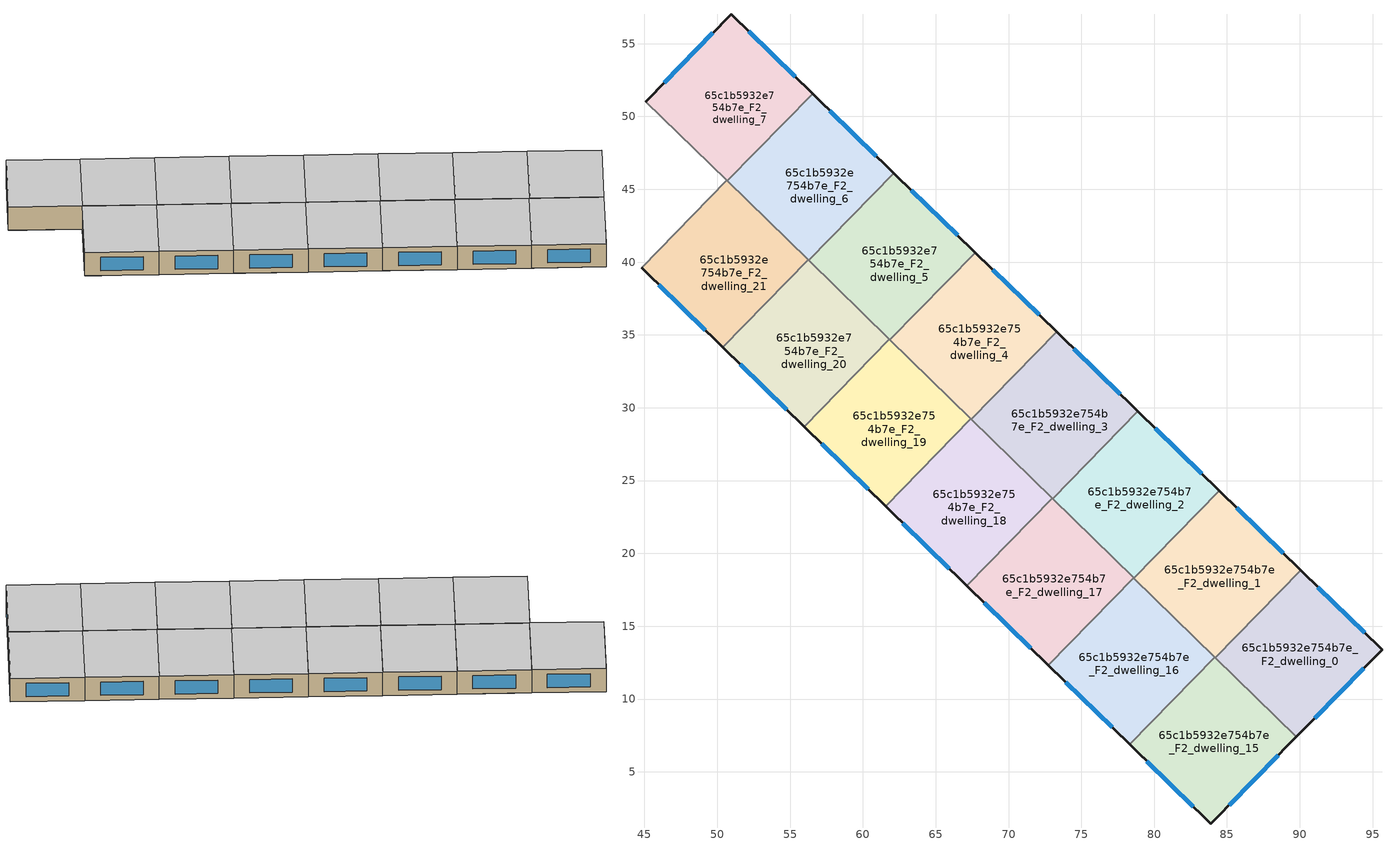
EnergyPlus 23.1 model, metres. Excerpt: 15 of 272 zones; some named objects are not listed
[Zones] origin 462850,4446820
65c1b5932e754b7e_F2_dwelling_0
 floor to 65c1b5932e754b7e_F1_dwelling_1 (EU_floor_Construction): 95.65,13.39 89.78,7.42 84.37,12.7 90.22,18.68 z6
 floor to 65c1b5932e754b7e_F1_dwelling_3 (EU_floor_Construction): 90.22,18.68 84.36,12.69 84.19,12.85 90.05,18.85 z6
 floor adiabatic (EU_floor_Construction): 84.37,12.7 89.78,7.42 89.76,7.41 84.19,12.85 84.36,12.69 z6
 wall outside (EU_wall_Construction): 89.76,7.41 95.65,13.39 90.05,18.85 z6:9
 wall to 65c1b5932e754b7e_F2_dwelling_1 (EU_wall_Construction): 90.05,18.85 84.19,12.85 z6:9
 wall to 65c1b5932e754b7e_F2_dwelling_15 (EU_wall_Construction): 84.19,12.85 89.76,7.41 z6:9
 window (EU_Window_Construction): 91.02,8.69 94.39,12.11 / 94.45,14.56 91.25,17.68 z6.64:8.36
 ceiling to 65c1b5932e754b7e_F3_dwelling_0 (EU_floor_Construction): 89.76,7.41 95.65,13.39 90.05,18.85 84.19,12.85 z9
65c1b5932e754b7e_F2_dwelling_1
 floor to 65c1b5932e754b7e_F1_dwelling_3 (EU_floor_Construction): 90.05,18.85 84.19,12.85 78.96,17.96 84.81,23.96 z6
 floor to 65c1b5932e754b7e_F1_dwelling_5 (EU_floor_Construction): 84.81,23.96 78.96,17.96 78.61,18.3 84.47,24.3 z6
 wall outside (EU_wall_Construction): 90.05,18.85 84.47,24.3 z6:9
 wall to 65c1b5932e754b7e_F2_dwelling_2 (EU_wall_Construction): 84.47,24.3 78.61,18.3 z6:9
 wall to 65c1b5932e754b7e_F2_dwelling_16 (EU_wall_Construction): 78.61,18.3 84.17,12.87 z6:9
 wall to 65c1b5932e754b7e_F2_dwelling_15 (EU_wall_Construction): 84.17,12.87 84.19,12.85 z6:9
 window (EU_Window_Construction): 88.86,20.02 85.66,23.13 z6.64:8.36
 ceiling to 65c1b5932e754b7e_F3_dwelling_1 (EU_floor_Construction): 84.19,12.85 90.05,18.85 84.47,24.3 78.61,18.3 z9
65c1b5932e754b7e_F2_dwelling_15
 floor to 65c1b5932e754b7e_F1_dwelling_0 (EU_floor_Construction): 89.76,7.41 83.89,1.43 78.5,6.69 84.36,12.69 z6
 floor to 65c1b5932e754b7e_F1_dwelling_2 (EU_floor_Construction): 84.36,12.69 78.5,6.69 78.31,6.88 84.17,12.87 z6
 wall outside (EU_wall_Construction): 78.31,6.88 83.89,1.43 89.76,7.41 z6:9
 wall to 65c1b5932e754b7e_F2_dwelling_16 (EU_wall_Construction): 84.17,12.87 78.31,6.88 z6:9
 window (EU_Window_Construction): 85.15,2.71 88.51,6.13 / 79.51,5.71 82.69,2.6 z6.64:8.36
 ceiling to 65c1b5932e754b7e_F3_dwelling_15 (EU_floor_Construction): 83.89,1.43 89.76,7.41 84.17,12.87 78.31,6.88 z9
65c1b5932e754b7e_F2_dwelling_16
 floor to 65c1b5932e754b7e_F1_dwelling_2 (EU_floor_Construction): 84.17,12.87 78.31,6.88 73.1,11.97 78.96,17.96 z6
 floor to 65c1b5932e754b7e_F1_dwelling_4 (EU_floor_Construction): 78.96,17.96 73.1,11.97 72.73,12.33 78.58,18.33 z6
 wall outside (EU_wall_Construction): 72.73,12.33 78.31,6.88 z6:9
 wall to 65c1b5932e754b7e_F2_dwelling_17 (EU_wall_Construction): 78.58,18.33 72.73,12.33 z6:9
 wall to 65c1b5932e754b7e_F2_dwelling_2 (EU_wall_Construction): 78.61,18.3 78.58,18.33 z6:9
 window (EU_Window_Construction): 73.92,11.16 77.12,8.05 z6.64:8.36
 ceiling to 65c1b5932e754b7e_F3_dwelling_16 (EU_floor_Construction): 78.31,6.88 84.17,12.87 78.58,18.33 72.73,12.33 z9
65c1b5932e754b7e_F2_dwelling_17
 floor to 65c1b5932e754b7e_F1_dwelling_4 (EU_floor_Construction): 78.58,18.33 72.73,12.33 67.7,17.25 73.55,23.24 z6
 floor to 65c1b5932e754b7e_F1_dwelling_6 (EU_floor_Construction): 73.55,23.24 67.7,17.25 67.14,17.79 73,23.78 z6
 wall outside (EU_wall_Construction): 67.14,17.79 72.73,12.33 z6:9
 wall to 65c1b5932e754b7e_F2_dwelling_18 (EU_wall_Construction): 73,23.78 67.14,17.79 z6:9
 wall to 65c1b5932e754b7e_F2_dwelling_2 (EU_wall_Construction): 78.58,18.33 73.03,23.76 z6:9
 wall to 65c1b5932e754b7e_F2_dwelling_3 (EU_wall_Construction): 73.03,23.76 73,23.78 z6:9
 window (EU_Window_Construction): 68.34,16.62 71.53,13.5 z6.64:8.36
 ceiling to 65c1b5932e754b7e_F3_dwelling_17 (EU_floor_Construction): 72.73,12.33 78.58,18.33 73,23.78 67.14,17.79 z9
65c1b5932e754b7e_F2_dwelling_18
 floor to 65c1b5932e754b7e_F1_dwelling_6 (EU_floor_Construction): 73,23.78 67.14,17.79 62.29,22.52 68.15,28.52 z6
 floor to 65c1b5932e754b7e_F1_dwelling_8 (EU_floor_Construction): 68.15,28.52 62.29,22.52 61.56,23.24 67.41,29.24 z6
 wall outside (EU_wall_Construction): 61.56,23.24 67.14,17.79 z6:9
 wall to 65c1b5932e754b7e_F2_dwelling_19 (EU_wall_Construction): 67.41,29.24 61.56,23.24 z6:9
 wall to 65c1b5932e754b7e_F2_dwelling_3 (EU_wall_Construction): 73,23.78 67.44,29.21 z6:9
 wall to 65c1b5932e754b7e_F2_dwelling_4 (EU_wall_Construction): 67.44,29.21 67.41,29.24 z6:9
 window (EU_Window_Construction): 62.75,22.07 65.94,18.96 z6.64:8.36
 ceiling to 65c1b5932e754b7e_F3_dwelling_18 (EU_floor_Construction): 67.14,17.79 73,23.78 67.41,29.24 61.56,23.24 z9
65c1b5932e754b7e_F2_dwelling_19
 floor to 65c1b5932e754b7e_F1_dwelling_8 (EU_floor_Construction): 67.41,29.24 61.56,23.24 56.89,27.8 62.74,33.8 z6
 floor to 65c1b5932e754b7e_F1_dwelling_10 (EU_floor_Construction): 62.74,33.8 56.89,27.8 55.97,28.7 61.83,34.69 z6
 wall outside (EU_wall_Construction): 55.97,28.7 61.56,23.24 z6:9
 wall to 65c1b5932e754b7e_F2_dwelling_20 (EU_wall_Construction): 61.83,34.69 55.97,28.7 z6:9
 wall to 65c1b5932e754b7e_F2_dwelling_4 (EU_wall_Construction): 67.41,29.24 61.86,34.66 z6:9
 wall to 65c1b5932e754b7e_F2_dwelling_5 (EU_wall_Construction): 61.86,34.66 61.83,34.69 z6:9
 window (EU_Window_Construction): 57.17,27.53 60.36,24.41 z6.64:8.36
 ceiling to 65c1b5932e754b7e_F3_dwelling_19 (EU_floor_Construction): 61.56,23.24 67.41,29.24 61.83,34.69 55.97,28.7 z9
65c1b5932e754b7e_F2_dwelling_2
 floor to 65c1b5932e754b7e_F1_dwelling_5 (EU_floor_Construction): 84.47,24.3 78.61,18.3 73.55,23.24 79.41,29.24 z6
 floor to 65c1b5932e754b7e_F1_dwelling_7 (EU_floor_Construction): 79.41,29.24 73.55,23.24 73.03,23.76 78.88,29.75 z6
 wall outside (EU_wall_Construction): 84.47,24.3 78.88,29.75 z6:9
 wall to 65c1b5932e754b7e_F2_dwelling_3 (EU_wall_Construction): 78.88,29.75 73.03,23.75 z6:9
 window (EU_Window_Construction): 83.27,25.47 80.08,28.59 z6.64:8.36
 ceiling to 65c1b5932e754b7e_F3_dwelling_2 (EU_floor_Construction): 78.61,18.3 84.47,24.3 78.88,29.75 73.03,23.75 z9
65c1b5932e754b7e_F2_dwelling_20
 floor to 65c1b5932e754b7e_F1_dwelling_10 (EU_floor_Construction): 61.83,34.69 55.97,28.7 51.48,33.08 57.34,39.08 z6
 floor to 65c1b5932e754b7e_F1_dwelling_12 (EU_floor_Construction): 57.34,39.08 51.48,33.08 50.38,34.15 56.24,40.15 z6
 wall outside (EU_wall_Construction): 50.38,34.15 55.97,28.7 z6:9
 wall to 65c1b5932e754b7e_F2_dwelling_21 (EU_wall_Construction): 56.24,40.15 50.38,34.15 z6:9
 wall to 65c1b5932e754b7e_F2_dwelling_5 (EU_wall_Construction): 61.83,34.69 56.27,40.12 z6:9
 wall to 65c1b5932e754b7e_F2_dwelling_6 (EU_wall_Construction): 56.27,40.12 56.24,40.15 z6:9
 window (EU_Window_Construction): 51.58,32.98 54.77,29.87 z6.64:8.36
 ceiling to 65c1b5932e754b7e_F3_dwelling_20 (EU_floor_Construction): 55.97,28.7 61.83,34.69 56.24,40.15 50.38,34.15 z9
65c1b5932e754b7e_F2_dwelling_21
 floor to 65c1b5932e754b7e_F1_dwelling_14 (EU_floor_Construction): 51.93,44.36 46.08,38.36 44.8,39.61 50.65,45.6 z6
 floor adiabatic (EU_floor_Construction): 56.24,40.15 50.38,34.15 44.8,39.61 46.08,38.36 51.93,44.36 z6
 wall outside (EU_wall_Construction): 44.8,39.61 50.38,34.15 z6:9
 wall to 65c1b5932e754b7e_F2_dwelling_22 (EU_wall_Construction): 50.66,45.6 44.8,39.61 z6:9
 wall to 65c1b5932e754b7e_F2_dwelling_6 (EU_wall_Construction): 56.24,40.15 50.69,45.57 z6:9
 wall to 65c1b5932e754b7e_F2_dwelling_7 (EU_wall_Construction): 50.69,45.57 50.66,45.6 z6:9
 window (EU_Window_Construction): 46,38.44 49.19,35.32 z6.64:8.36
 ceiling to 65c1b5932e754b7e_F3_dwelling_21 (EU_floor_Construction): 50.38,34.15 56.24,40.15 50.66,45.6 44.8,39.61 z9
65c1b5932e754b7e_F2_dwelling_3
 floor to 65c1b5932e754b7e_F1_dwelling_7 (EU_floor_Construction): 78.88,29.75 73.03,23.76 68.15,28.52 74.01,34.52 z6
 floor to 65c1b5932e754b7e_F1_dwelling_9 (EU_floor_Construction): 74.01,34.52 68.15,28.52 67.44,29.21 73.3,35.21 z6
 wall outside (EU_wall_Construction): 78.88,29.75 73.3,35.21 z6:9
 wall to 65c1b5932e754b7e_F2_dwelling_4 (EU_wall_Construction): 73.3,35.21 67.44,29.21 z6:9
 window (EU_Window_Construction): 77.69,30.92 74.5,34.04 z6.64:8.36
 ceiling to 65c1b5932e754b7e_F3_dwelling_3 (EU_floor_Construction): 73.03,23.75 78.88,29.75 73.3,35.21 67.44,29.21 z9
65c1b5932e754b7e_F2_dwelling_4
 floor to 65c1b5932e754b7e_F1_dwelling_9 (EU_floor_Construction): 73.3,35.21 67.44,29.21 62.74,33.8 68.6,39.8 z6
 floor to 65c1b5932e754b7e_F1_dwelling_11 (EU_floor_Construction): 68.6,39.8 62.74,33.8 61.86,34.66 67.72,40.66 z6
 wall outside (EU_wall_Construction): 73.3,35.21 67.72,40.66 z6:9
 wall to 65c1b5932e754b7e_F2_dwelling_5 (EU_wall_Construction): 67.72,40.66 61.86,34.66 z6:9
 window (EU_Window_Construction): 72.1,36.37 68.91,39.49 z6.64:8.36
 ceiling to 65c1b5932e754b7e_F3_dwelling_4 (EU_floor_Construction): 67.44,29.21 73.3,35.21 67.72,40.66 61.86,34.66 z9
65c1b5932e754b7e_F2_dwelling_5
 floor to 65c1b5932e754b7e_F1_dwelling_13 (EU_floor_Construction): 63.19,45.07 57.34,39.08 56.27,40.12 62.13,46.11 z6
 floor adiabatic (EU_floor_Construction): 67.72,40.66 61.86,34.66 57.34,39.08 63.19,45.07 z6
 wall outside (EU_wall_Construction): 67.72,40.66 62.13,46.11 z6:9
 wall to 65c1b5932e754b7e_F2_dwelling_6 (EU_wall_Construction): 62.13,46.11 56.27,40.12 z6:9
 window (EU_Window_Construction): 66.52,41.83 63.33,44.95 z6.64:8.36
 ceiling to 65c1b5932e754b7e_F3_dwelling_5 (EU_floor_Construction): 61.86,34.66 67.72,40.66 62.13,46.11 56.27,40.12 z9
65c1b5932e754b7e_F2_dwelling_6
 floor to 65c1b5932e754b7e_F1_dwelling_13 (EU_floor_Construction): 62.13,46.11 56.27,40.12 51.93,44.36 57.79,50.35 z6
 floor to 65c1b5932e754b7e_F1_dwelling_15 (EU_floor_Construction): 57.79,50.35 51.93,44.36 50.69,45.57 56.54,51.57 z6
 wall outside (EU_wall_Construction): 62.13,46.11 56.54,51.57 z6:9
 wall to 65c1b5932e754b7e_F2_dwelling_7 (EU_wall_Construction): 56.54,51.57 50.69,45.57 z6:9
 window (EU_Window_Construction): 60.93,47.28 57.74,50.4 z6.64:8.36
 ceiling to 65c1b5932e754b7e_F3_dwelling_6 (EU_floor_Construction): 56.27,40.12 62.13,46.11 56.54,51.57 50.69,45.57 z9
65c1b5932e754b7e_F2_dwelling_7
 floor to 65c1b5932e754b7e_F1_dwelling_15 (EU_floor_Construction): 56.54,51.57 50.69,45.57 46.53,49.64 52.38,55.63 z6
 floor to 65c1b5932e754b7e_F1_dwelling_17 (EU_floor_Construction): 52.38,55.63 46.53,49.64 45.1,51.03 50.96,57.02 z6
 wall outside (EU_wall_Construction): 56.54,51.57 50.96,57.02 45.1,51.03 z6:9
 wall to 65c1b5932e754b7e_F2_dwelling_22 (EU_wall_Construction): 45.1,51.03 50.66,45.6 z6:9
 window (EU_Window_Construction): 49.7,55.74 46.36,52.31 / 55.35,52.74 52.16,55.85 z6.64:8.36
 ceiling to 65c1b5932e754b7e_F3_dwelling_7 (EU_floor_Construction): 50.69,45.57 56.54,51.57 50.96,57.02 45.1,51.03 z9
[Building]
EU S2 Campaign: North Axis=0; Terrain=City; Solar Distribution=FullExterior
[Site:Location]
Yerevan-Zvartnots.Intl.AP: Latitude=40.15; Longitude=44.383; Time Zone=4; Elevation=854
[SizingPeriod:WeatherFileDays]
AnnualSizingPeriod: Begin Month=1; Begin Day of Month=1; End Month=12; End Day of Month=31; Day of Week for Start Day=Monday; Use Weather File Daylight Saving Period=No; Use Weather File Rain and Snow Indicators=No
[MATERIAL]
EU_InternalMass_Material: Roughness=MediumRough; Thickness=0.1; Conductivity=1; Density=1800; Specific Heat=900; Thermal Absorptance=0.9; Solar Absorptance=0.7; Visible Absorptance=0.7
[MATERIAL:NOMASS] Roughness=MediumRough; Thermal Absorptance=0.9; Solar Absorptance=0.7; Visible Absorptance=0.7
Name | Thermal Resistance
EU_wall_NoMass | 1.05043
EU_floor_NoMass | 0.478065
[WINDOWMATERIAL:SIMPLEGLAZINGSYSTEM]
EU_Window_SimpleGlazing: UFactor=2.5566; Solar Heat Gain Coefficient=0.75; Visible Transmittance=0.75
[CONSTRUCTION]
EU_wall_Construction: EU_wall_NoMass
EU_floor_Construction: EU_floor_NoMass
EU_Window_Construction: EU_Window_SimpleGlazing
EU_InternalMass_Construction: EU_InternalMass_Material
[ZONE] Type=1; Multiplier=1; Ceiling Height=autocalculate; Floor Area=autocalculate; Part of Total Floor Area=Yes
Name | Volume
65c1b5932e754b7e_F2_dwelling_0 | 196.303
65c1b5932e754b7e_F2_dwelling_1 | 196.307
65c1b5932e754b7e_F2_dwelling_15 | 196.293
65c1b5932e754b7e_F2_dwelling_16; 65c1b5932e754b7e_F2_dwelling_17; 65c1b5932e754b7e_F2_dwelling_18 | 196.297
65c1b5932e754b7e_F2_dwelling_19 | 196.315
65c1b5932e754b7e_F2_dwelling_2 | 196.308
65c1b5932e754b7e_F2_dwelling_20 | 196.314
65c1b5932e754b7e_F2_dwelling_21; 65c1b5932e754b7e_F2_dwelling_7 | 196.296
65c1b5932e754b7e_F2_dwelling_3 | 196.31
65c1b5932e754b7e_F2_dwelling_4 | 196.311
65c1b5932e754b7e_F2_dwelling_5 | 196.329
65c1b5932e754b7e_F2_dwelling_6 | 196.313
[INTERNALMASS] Construction=EU_InternalMass_Construction
Name | Zone or ZoneList | Surface Area
65c1b5932e754b7e_F2_dwelling_0_EU_InternalMass | 65c1b5932e754b7e_F2_dwelling_0 | 65.4342
65c1b5932e754b7e_F2_dwelling_1_EU_InternalMass | 65c1b5932e754b7e_F2_dwelling_1 | 65.4358
65c1b5932e754b7e_F2_dwelling_2_EU_InternalMass | 65c1b5932e754b7e_F2_dwelling_2 | 65.4361
65c1b5932e754b7e_F2_dwelling_3_EU_InternalMass | 65c1b5932e754b7e_F2_dwelling_3 | 65.4366
65c1b5932e754b7e_F2_dwelling_4_EU_InternalMass | 65c1b5932e754b7e_F2_dwelling_4 | 65.4369
65c1b5932e754b7e_F2_dwelling_5_EU_InternalMass | 65c1b5932e754b7e_F2_dwelling_5 | 65.443
65c1b5932e754b7e_F2_dwelling_6_EU_InternalMass | 65c1b5932e754b7e_F2_dwelling_6 | 65.4376
65c1b5932e754b7e_F2_dwelling_7_EU_InternalMass | 65c1b5932e754b7e_F2_dwelling_7 | 65.432
65c1b5932e754b7e_F2_dwelling_15_EU_InternalMass | 65c1b5932e754b7e_F2_dwelling_15 | 65.431
65c1b5932e754b7e_F2_dwelling_16_EU_InternalMass | 65c1b5932e754b7e_F2_dwelling_16 | 65.4325
65c1b5932e754b7e_F2_dwelling_17_EU_InternalMass | 65c1b5932e754b7e_F2_dwelling_17 | 65.4324
65c1b5932e754b7e_F2_dwelling_18_EU_InternalMass | 65c1b5932e754b7e_F2_dwelling_18 | 65.4321
65c1b5932e754b7e_F2_dwelling_19_EU_InternalMass | 65c1b5932e754b7e_F2_dwelling_19 | 65.4381
65c1b5932e754b7e_F2_dwelling_20_EU_InternalMass | 65c1b5932e754b7e_F2_dwelling_20 | 65.4381
65c1b5932e754b7e_F2_dwelling_21_EU_InternalMass | 65c1b5932e754b7e_F2_dwelling_21 | 65.4321
[OTHEREQUIPMENT] Fuel Type=Electricity; Design Level Calculation Method=Watts/Area; Power per Zone Floor Area=1; Fraction Latent=0; Fraction Radiant=0; Fraction Lost=0; Carbon Dioxide Generation Rate=0; EndUse Subcategory=EU_Step8_InternalGains
Name | Zone or ZoneList or Space or SpaceList | Schedule
EU_Step8_InternalGain_65c1b5932e754b7e_F2_dwelling_0_f000 | 65c1b5932e754b7e_F2_dwelling_0 | EU_Step8_GainSchedule_65c1b5932e754b7e_F2_dwelling_0_f000
EU_Step8_InternalGain_65c1b5932e754b7e_F2_dwelling_1_f000 | 65c1b5932e754b7e_F2_dwelling_1 | EU_Step8_GainSchedule_65c1b5932e754b7e_F2_dwelling_1_f000
EU_Step8_InternalGain_65c1b5932e754b7e_F2_dwelling_2_f000 | 65c1b5932e754b7e_F2_dwelling_2 | EU_Step8_GainSchedule_65c1b5932e754b7e_F2_dwelling_2_f000
EU_Step8_InternalGain_65c1b5932e754b7e_F2_dwelling_3_f000 | 65c1b5932e754b7e_F2_dwelling_3 | EU_Step8_GainSchedule_65c1b5932e754b7e_F2_dwelling_3_f000
EU_Step8_InternalGain_65c1b5932e754b7e_F2_dwelling_4_f000 | 65c1b5932e754b7e_F2_dwelling_4 | EU_Step8_GainSchedule_65c1b5932e754b7e_F2_dwelling_4_f000
EU_Step8_InternalGain_65c1b5932e754b7e_F2_dwelling_5_f000 | 65c1b5932e754b7e_F2_dwelling_5 | EU_Step8_GainSchedule_65c1b5932e754b7e_F2_dwelling_5_f000
EU_Step8_InternalGain_65c1b5932e754b7e_F2_dwelling_6_f000 | 65c1b5932e754b7e_F2_dwelling_6 | EU_Step8_GainSchedule_65c1b5932e754b7e_F2_dwelling_6_f000
EU_Step8_InternalGain_65c1b5932e754b7e_F2_dwelling_7_f000 | 65c1b5932e754b7e_F2_dwelling_7 | EU_Step8_GainSchedule_65c1b5932e754b7e_F2_dwelling_7_f000
EU_Step8_InternalGain_65c1b5932e754b7e_F2_dwelling_15_f000 | 65c1b5932e754b7e_F2_dwelling_15 | EU_Step8_GainSchedule_65c1b5932e754b7e_F2_dwelling_15_f000
EU_Step8_InternalGain_65c1b5932e754b7e_F2_dwelling_16_f000 | 65c1b5932e754b7e_F2_dwelling_16 | EU_Step8_GainSchedule_65c1b5932e754b7e_F2_dwelling_16_f000
EU_Step8_InternalGain_65c1b5932e754b7e_F2_dwelling_17_f000 | 65c1b5932e754b7e_F2_dwelling_17 | EU_Step8_GainSchedule_65c1b5932e754b7e_F2_dwelling_17_f000
EU_Step8_InternalGain_65c1b5932e754b7e_F2_dwelling_18_f000 | 65c1b5932e754b7e_F2_dwelling_18 | EU_Step8_GainSchedule_65c1b5932e754b7e_F2_dwelling_18_f000
EU_Step8_InternalGain_65c1b5932e754b7e_F2_dwelling_19_f000 | 65c1b5932e754b7e_F2_dwelling_19 | EU_Step8_GainSchedule_65c1b5932e754b7e_F2_dwelling_19_f000
EU_Step8_InternalGain_65c1b5932e754b7e_F2_dwelling_20_f000 | 65c1b5932e754b7e_F2_dwelling_20 | EU_Step8_GainSchedule_65c1b5932e754b7e_F2_dwelling_20_f000
EU_Step8_InternalGain_65c1b5932e754b7e_F2_dwelling_21_f000 | 65c1b5932e754b7e_F2_dwelling_21 | EU_Step8_GainSchedule_65c1b5932e754b7e_F2_dwelling_21_f000
[ZONEVENTILATION:DESIGNFLOWRATE] Schedule=EU_AlwaysOn; Design Flow Rate Calculation Method=AirChanges/Hour; Air Changes per Hour=0.557805; Ventilation Type=Natural; Fan Pressure Rise=0; Fan Total Efficiency=1; Constant Term Coefficient=1; Temperature Term Coefficient=0; Velocity Term Coefficient=0; Velocity Squared Term Coefficient=0; Minimum Indoor Temperature=-100; Maximum Indoor Temperature=100; Delta Temperature=-100; Minimum Outdoor Temperature=-100; Maximum Outdoor Temperature=100; Maximum Wind Speed=40
Name | Zone or ZoneList or Space or SpaceList
EU_ConstantAir_65c1b5932e754b7e_F2_dwelling_0 | 65c1b5932e754b7e_F2_dwelling_0
EU_ConstantAir_65c1b5932e754b7e_F2_dwelling_1 | 65c1b5932e754b7e_F2_dwelling_1
EU_ConstantAir_65c1b5932e754b7e_F2_dwelling_2 | 65c1b5932e754b7e_F2_dwelling_2
EU_ConstantAir_65c1b5932e754b7e_F2_dwelling_3 | 65c1b5932e754b7e_F2_dwelling_3
EU_ConstantAir_65c1b5932e754b7e_F2_dwelling_4 | 65c1b5932e754b7e_F2_dwelling_4
EU_ConstantAir_65c1b5932e754b7e_F2_dwelling_5 | 65c1b5932e754b7e_F2_dwelling_5
EU_ConstantAir_65c1b5932e754b7e_F2_dwelling_6 | 65c1b5932e754b7e_F2_dwelling_6
EU_ConstantAir_65c1b5932e754b7e_F2_dwelling_7 | 65c1b5932e754b7e_F2_dwelling_7
EU_ConstantAir_65c1b5932e754b7e_F2_dwelling_15 | 65c1b5932e754b7e_F2_dwelling_15
EU_ConstantAir_65c1b5932e754b7e_F2_dwelling_16 | 65c1b5932e754b7e_F2_dwelling_16
EU_ConstantAir_65c1b5932e754b7e_F2_dwelling_17 | 65c1b5932e754b7e_F2_dwelling_17
EU_ConstantAir_65c1b5932e754b7e_F2_dwelling_18 | 65c1b5932e754b7e_F2_dwelling_18
EU_ConstantAir_65c1b5932e754b7e_F2_dwelling_19 | 65c1b5932e754b7e_F2_dwelling_19
EU_ConstantAir_65c1b5932e754b7e_F2_dwelling_20 | 65c1b5932e754b7e_F2_dwelling_20
EU_ConstantAir_65c1b5932e754b7e_F2_dwelling_21 | 65c1b5932e754b7e_F2_dwelling_21
[HVACTEMPLATE:ZONE:IDEALLOADSAIRSYSTEM] System Availability Schedule=EU_AlwaysOn; Maximum Heating Supply Air Temperature=50; Minimum Cooling Supply Air Temperature=13; Maximum Heating Supply Air Humidity Ratio=0.0156; Minimum Cooling Supply Air Humidity Ratio=0.0077; Heating Limit=NoLimit; Cooling Limit=NoLimit; Heating Availability Schedule=EU_AlwaysOn; Cooling Availability Schedule=EU_CoolingOff; Dehumidification Control Type=ConstantSensibleHeatRatio; Cooling Sensible Heat Ratio=0.7; Dehumidification Setpoint=60; Humidification Control Type=None; Humidification Setpoint=30; Outdoor Air Method=None; Outdoor Air Flow Rate per Person=0.00944; Outdoor Air Flow Rate per Zone Floor Area=0; Outdoor Air Flow Rate per Zone=0; Demand Controlled Ventilation Type=None; Outdoor Air Economizer Type=NoEconomizer; Heat Recovery Type=None; Sensible Heat Recovery Effectiveness=0.7; Latent Heat Recovery Effectiveness=0.65
Name | Template Thermostat
65c1b5932e754b7e_F2_dwelling_0 | EU_HeatOnly_65c1b5932e754b7e_F2_dwelling_0
65c1b5932e754b7e_F2_dwelling_1 | EU_HeatOnly_65c1b5932e754b7e_F2_dwelling_1
65c1b5932e754b7e_F2_dwelling_2 | EU_HeatOnly_65c1b5932e754b7e_F2_dwelling_2
65c1b5932e754b7e_F2_dwelling_3 | EU_HeatOnly_65c1b5932e754b7e_F2_dwelling_3
65c1b5932e754b7e_F2_dwelling_4 | EU_HeatOnly_65c1b5932e754b7e_F2_dwelling_4
65c1b5932e754b7e_F2_dwelling_5 | EU_HeatOnly_65c1b5932e754b7e_F2_dwelling_5
65c1b5932e754b7e_F2_dwelling_6 | EU_HeatOnly_65c1b5932e754b7e_F2_dwelling_6
65c1b5932e754b7e_F2_dwelling_7 | EU_HeatOnly_65c1b5932e754b7e_F2_dwelling_7
65c1b5932e754b7e_F2_dwelling_15 | EU_HeatOnly_65c1b5932e754b7e_F2_dwelling_15
65c1b5932e754b7e_F2_dwelling_16 | EU_HeatOnly_65c1b5932e754b7e_F2_dwelling_16
65c1b5932e754b7e_F2_dwelling_17 | EU_HeatOnly_65c1b5932e754b7e_F2_dwelling_17
65c1b5932e754b7e_F2_dwelling_18 | EU_HeatOnly_65c1b5932e754b7e_F2_dwelling_18
65c1b5932e754b7e_F2_dwelling_19 | EU_HeatOnly_65c1b5932e754b7e_F2_dwelling_19
65c1b5932e754b7e_F2_dwelling_20 | EU_HeatOnly_65c1b5932e754b7e_F2_dwelling_20
65c1b5932e754b7e_F2_dwelling_21 | EU_HeatOnly_65c1b5932e754b7e_F2_dwelling_21
[SIZING:ZONE] Zone Cooling Design Supply Air Temperature Input Method=SupplyAirTemperature; Zone Cooling Design Supply Air Temperature=13; Zone Heating Design Supply Air Temperature Input Method=SupplyAirTemperature; Zone Heating Design Supply Air Temperature=50; Zone Cooling Design Supply Air Humidity Ratio=0.008; Zone Heating Design Supply Air Humidity Ratio=0.008; Cooling Design Air Flow Method=DesignDay; Cooling Design Air Flow Rate=0; Cooling Minimum Air Flow per Zone Floor Area=0.000762; Cooling Minimum Air Flow=0; Cooling Minimum Air Flow Fraction=0.2; Heating Design Air Flow Method=DesignDay; Heating Design Air Flow Rate=0; Heating Maximum Air Flow per Zone Floor Area=0.002032; Heating Maximum Air Flow=0.141576; Heating Maximum Air Flow Fraction=0.3; Account for Dedicated Outdoor Air System=No; Dedicated Outdoor Air System Control Strategy=NeutralSupplyAir; Dedicated Outdoor Air Low Setpoint Temperature for Design=autosize; Dedicated Outdoor Air High Setpoint Temperature for Design=autosize; Zone Load Sizing Method=Sensible Load Only No Latent Load; Zone Latent Cooling Design Supply Air Humidity Ratio Input Method=HumidityRatioDifference; Zone Cooling Design Supply Air Humidity Ratio Difference=0.005; Zone Latent Heating Design Supply Air Humidity Ratio Input Method=HumidityRatioDifference; Zone Humidification Design Supply Air Humidity Ratio Difference=0.005
65c1b5932e754b7e_F2_dwelling_0; 65c1b5932e754b7e_F2_dwelling_1; 65c1b5932e754b7e_F2_dwelling_2; 65c1b5932e754b7e_F2_dwelling_3; 65c1b5932e754b7e_F2_dwelling_4; 65c1b5932e754b7e_F2_dwelling_5; 65c1b5932e754b7e_F2_dwelling_6; 65c1b5932e754b7e_F2_dwelling_7; 65c1b5932e754b7e_F2_dwelling_15; 65c1b5932e754b7e_F2_dwelling_16; 65c1b5932e754b7e_F2_dwelling_17; 65c1b5932e754b7e_F2_dwelling_18; 65c1b5932e754b7e_F2_dwelling_19; 65c1b5932e754b7e_F2_dwelling_20; 65c1b5932e754b7e_F2_dwelling_21
[SCHEDULE:CONSTANT]
Name | Hourly Value
EU_AlwaysOn | 1
EU_CoolingOff | 0
[SCHEDULE:FILE] Column Number=1; Rows to Skip at Top=0; Number of Hours of Data=8760; Column Separator=Comma; Interpolate to Timestep=No; Minutes per Item=60; Adjust Schedule for Daylight Savings=Yes
Name | File
EU_Step8_GainSchedule_65c1b5932e754b7e_F2_dwelling_0_f000 | ../../schedules/65c1b5932e754b7e/65c1b5932e754b7e_F2_dwelling_0_f000_gain.csv
EU_Step8_GainSchedule_65c1b5932e754b7e_F2_dwelling_1_f000 | ../../schedules/65c1b5932e754b7e/65c1b5932e754b7e_F2_dwelling_1_f000_gain.csv
EU_Step8_GainSchedule_65c1b5932e754b7e_F2_dwelling_2_f000 | ../../schedules/65c1b5932e754b7e/65c1b5932e754b7e_F2_dwelling_2_f000_gain.csv
EU_Step8_GainSchedule_65c1b5932e754b7e_F2_dwelling_3_f000 | ../../schedules/65c1b5932e754b7e/65c1b5932e754b7e_F2_dwelling_3_f000_gain.csv
EU_Step8_GainSchedule_65c1b5932e754b7e_F2_dwelling_4_f000 | ../../schedules/65c1b5932e754b7e/65c1b5932e754b7e_F2_dwelling_4_f000_gain.csv
EU_Step8_GainSchedule_65c1b5932e754b7e_F2_dwelling_5_f000 | ../../schedules/65c1b5932e754b7e/65c1b5932e754b7e_F2_dwelling_5_f000_gain.csv
EU_Step8_GainSchedule_65c1b5932e754b7e_F2_dwelling_6_f000 | ../../schedules/65c1b5932e754b7e/65c1b5932e754b7e_F2_dwelling_6_f000_gain.csv
EU_Step8_GainSchedule_65c1b5932e754b7e_F2_dwelling_7_f000 | ../../schedules/65c1b5932e754b7e/65c1b5932e754b7e_F2_dwelling_7_f000_gain.csv
EU_Step8_GainSchedule_65c1b5932e754b7e_F2_dwelling_15_f000 | ../../schedules/65c1b5932e754b7e/65c1b5932e754b7e_F2_dwelling_15_f000_gain.csv
EU_Step8_GainSchedule_65c1b5932e754b7e_F2_dwelling_16_f000 | ../../schedules/65c1b5932e754b7e/65c1b5932e754b7e_F2_dwelling_16_f000_gain.csv
EU_Step8_GainSchedule_65c1b5932e754b7e_F2_dwelling_17_f000 | ../../schedules/65c1b5932e754b7e/65c1b5932e754b7e_F2_dwelling_17_f000_gain.csv
EU_Step8_GainSchedule_65c1b5932e754b7e_F2_dwelling_18_f000 | ../../schedules/65c1b5932e754b7e/65c1b5932e754b7e_F2_dwelling_18_f000_gain.csv
EU_Step8_GainSchedule_65c1b5932e754b7e_F2_dwelling_19_f000 | ../../schedules/65c1b5932e754b7e/65c1b5932e754b7e_F2_dwelling_19_f000_gain.csv
EU_Step8_GainSchedule_65c1b5932e754b7e_F2_dwelling_20_f000 | ../../schedules/65c1b5932e754b7e/65c1b5932e754b7e_F2_dwelling_20_f000_gain.csv
EU_Step8_GainSchedule_65c1b5932e754b7e_F2_dwelling_21_f000 | ../../schedules/65c1b5932e754b7e/65c1b5932e754b7e_F2_dwelling_21_f000_gain.csv
